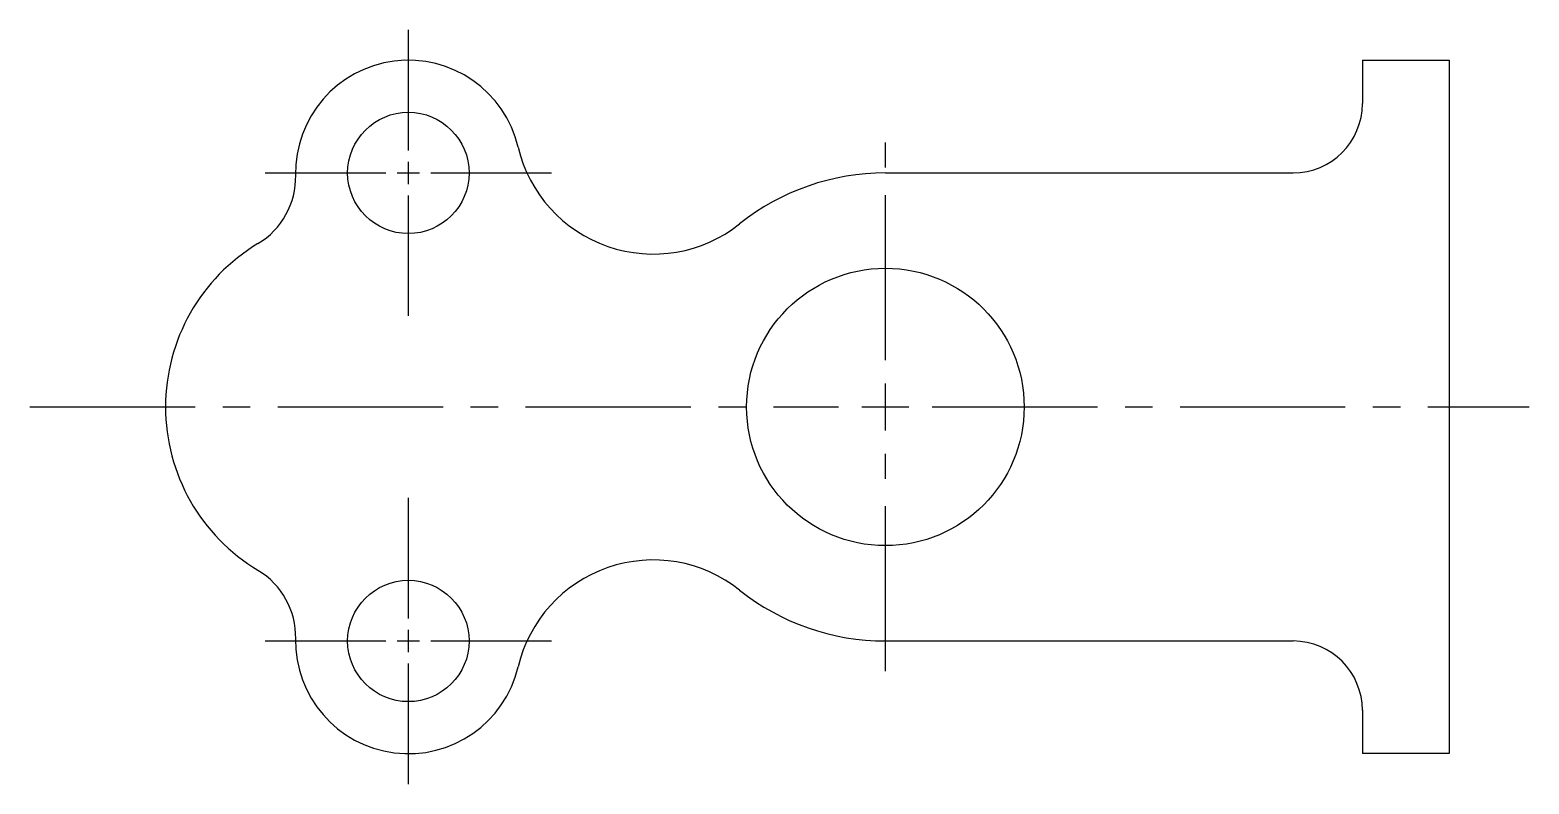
# Model space of a CAD drawing. Header units: millimetres. Extents: x 2174 to 2347, y 1468 to 1555.
import ezdxf

# ---------------------------------------------------------------- set-up
doc = ezdxf.new("R2010")
doc.units = ezdxf.units.MM
doc.linetypes.add('CENTER2', pattern=[28.575, 19.05, -3.175, 3.175, -3.175])

# ---------------------------------------------------------------- blocks, each defined once
blk = doc.blocks.new('*U2')
at = {"color": 0, "linetype": 'CENTER2', "transparency": 16777216}
for p, q in [((0, 5.4), (0, 30.5)), ((-98.63, 0), (-5.4, 0)), ((5.4, 0), (74.21, 0)), ((0, -30.5), (0, -5.4))]:
    blk.add_line(p, q, dxfattribs=at)
at = {"color": 0, "linetype": 'Continuous', "transparency": 16777216}
for p, q in [((0, -2.7), (0, 2.7)), ((-2.7, 0), (2.7, 0))]:
    blk.add_line(p, q, dxfattribs=at)
blk = doc.blocks.new('*U3')
at = {"color": 0, "linetype": 'CENTER2', "transparency": 16777216}
for p, q in [((0, 2.6), (0, 16.5)), ((-16.5, 0), (-2.6, 0)), ((2.6, 0), (16.5, 0)), ((0, -16.5), (0, -2.6))]:
    blk.add_line(p, q, dxfattribs=at)
at = {"color": 0, "linetype": 'Continuous', "transparency": 16777216}
for p, q in [((-1.3, 0), (1.3, 0)), ((0, -1.3), (0, 1.3))]:
    blk.add_line(p, q, dxfattribs=at)
blk = doc.blocks.new('*U4')
at = {"color": 0, "linetype": 'CENTER2', "transparency": 16777216}
for p, q in [((0, 2.6), (0, 16.5)), ((-16.5, 0), (-2.6, 0)), ((2.6, 0), (16.5, 0)), ((0, -16.5), (0, -2.6))]:
    blk.add_line(p, q, dxfattribs=at)
at = {"color": 0, "linetype": 'Continuous', "transparency": 16777216}
for p, q in [((-1.3, 0), (1.3, 0)), ((0, -1.3), (0, 1.3))]:
    blk.add_line(p, q, dxfattribs=at)

msp = doc.modelspace()

# ---------------------------------------------------------------- linework, layer by layer
for p, q in [((2328.06, 1551.08), (2328.06, 1546.08)), ((2328.06, 1551.08), (2338.06, 1551.08)), ((2338.06, 1551.08), (2338.06, 1471.08)), ((2273.06, 1538.08), (2320.06, 1538.08)), ((2273.06, 1484.08), (2320.06, 1484.08)), ((2328.06, 1476.08), (2328.06, 1471.08)), ((2338.06, 1471.08), (2328.06, 1471.08))]:
    msp.add_line(p, q)
for centre, radius in [((2218.06, 1538.08), 7), ((2273.06, 1511.08), 16), ((2218.06, 1484.08), 7)]:
    msp.add_circle(centre, radius)
for centre, radius, start, end in [((2218.06, 1538.08), 13, 13.2539, 181.1602), ((2320.06, 1546.08), 8, 270, 0), ((2246.29, 1544.72), 16, 193.2539, 308.5074), ((2196.07, 1537.63), 9, 301.0632, 1.1602), ((2273.06, 1511.08), 27, 90, 128.5074), ((2212.06, 1511.08), 22, 121.0632, 238.9368), ((2246.29, 1477.43), 16, 51.4926, 166.7461), ((2196.07, 1484.52), 9, 358.8398, 58.9368), ((2273.06, 1511.08), 27, 231.4926, 270), ((2218.06, 1484.08), 13, 178.8398, 346.7461), ((2320.06, 1476.08), 8, 0, 90)]:
    msp.add_arc(centre, radius, start, end)

# ---------------------------------------------------------------- block references
at = {"linetype": 'CENTER2'}
for name, p in [('*U3', (2218.06, 1538.08)), ('*U2', (2273.06, 1511.08)), ('*U4', (2218.06, 1484.08))]:
    msp.add_blockref(name, p, dxfattribs=at)

doc.saveas('drawing.dxf')
